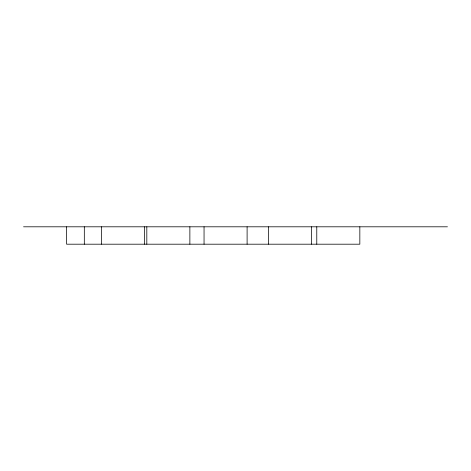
<?xml version="1.0" encoding="UTF-8"?>
<svg xmlns="http://www.w3.org/2000/svg" width="471" height="471" viewBox="0 0 471 471"><rect width="100%" height="100%" fill="white"/><g stroke="black" fill="none" stroke-linecap="round" stroke-linejoin="round"><path stroke-width="0.71" d="M23.55 226.804L447.45 226.804M359.838 226.804L359.838 244.196L66.605 244.196L66.605 226.804M316.777 226.804L316.777 244.196M311.625 226.804L311.625 244.196M268.57 226.804L268.57 244.196M247.104 226.804L247.104 244.196M204.049 226.804L204.049 244.196M189.872 226.804L189.872 244.196M146.817 226.804L146.817 244.196M144.632 226.804L144.632 244.196M101.577 226.804L101.577 244.196M84.321 226.804L84.321 244.196"/></g></svg>
